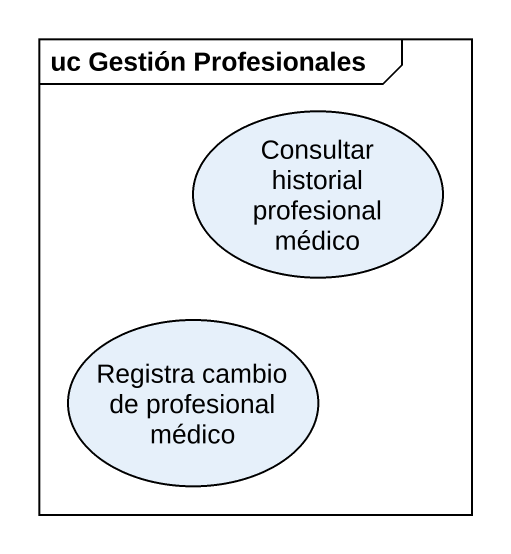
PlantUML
@startuml
mainframe uc Gestión Profesionales
usecase "Consultar historial profesional médico" as Consultar_historial
usecase "Registra cambio de profesional médico" as Registra_cambio_de
@enduml
